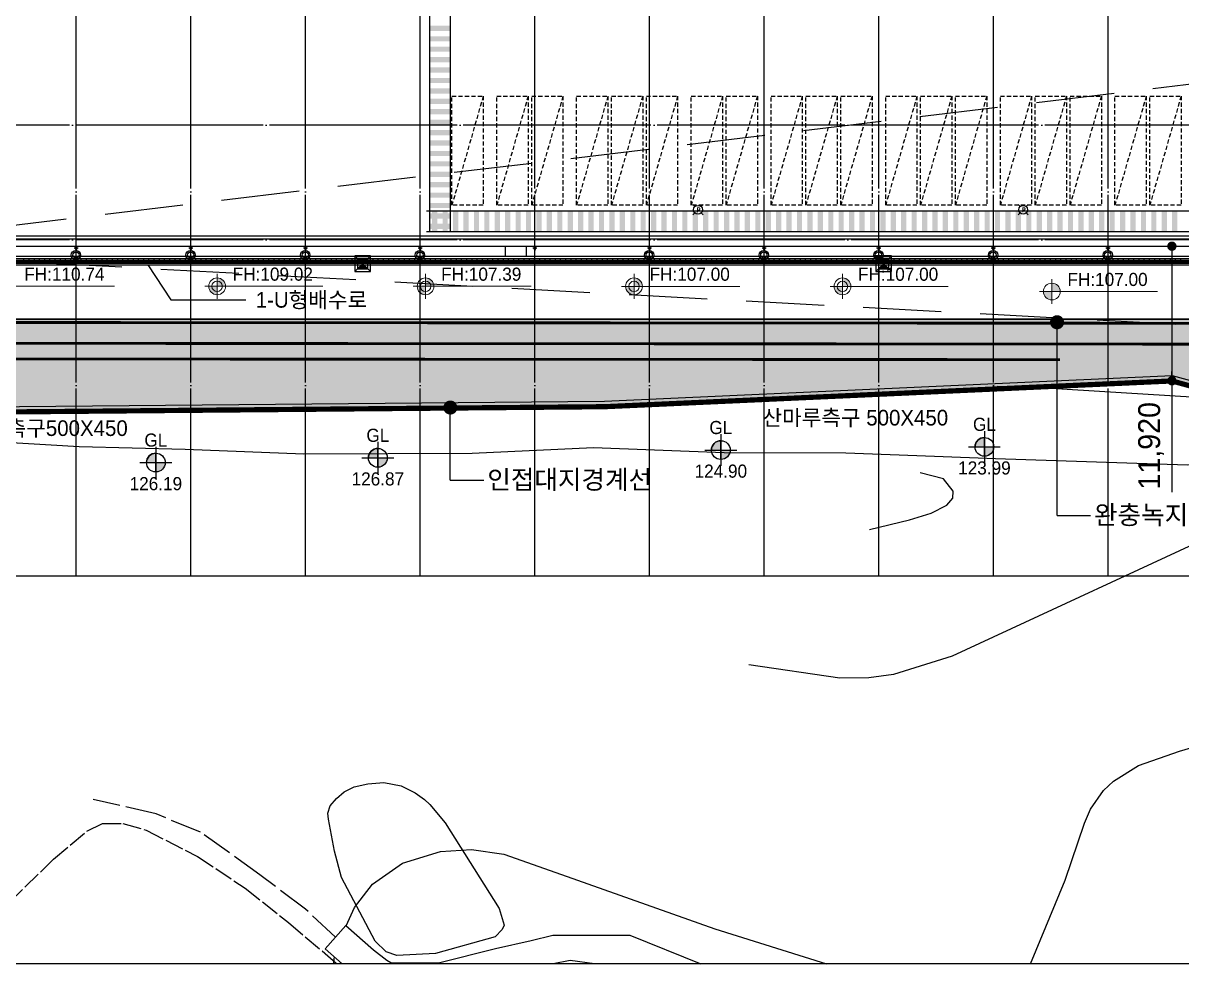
# Model space of a CAD drawing. Header units: millimetres. Extents: x 44352463 to 44913170, y -12080373 to -11704434.
# Drawn here: x 44461849 to 44573022, y -12080074 to -11989817 of the extents above; entities that cross this region are included whole.
import ezdxf
from ezdxf.enums import TextEntityAlignment as Align

# ---------------------------------------------------------------- set-up
doc = ezdxf.new("R2010")
doc.units = ezdxf.units.MM
doc.header["$LTSCALE"] = 600
doc.header["$MEASUREMENT"] = 0
for name, pattern in [('03 단지-0902$0$HIDDEN', [0.375, 0.25, -0.125]), ('3119', [6, 5, -1]), ('5112', [3.5, 3, -0.5]), ('CEN', [6.2, 6, -0.1, 0, -0.1]), ('HID', [0.345, 0.225, -0.12]), ('HIDDEN', [2, 1, -1]), ('PHANTOM', [2.5, 1.25, -0.25, 0.25, -0.25, 0.25, -0.25])]:
    doc.linetypes.add(name, pattern=pattern)
doc.layers.get('0').update_dxf_attribs({"linetype": 'CONTINUOUS'})
doc.layers.get('DEFPOINTS').update_dxf_attribs({"color": 117, "linetype": 'CONTINUOUS'})
for name, color, linetype in [('# 토목공사', 8, 'CONTINUOUS'), ('&.js패널', 5, 'CONTINUOUS'), ('+공사계획', 4, 'CONTINUOUS'), ('+우수계획', 6, 'CONTINUOUS'), ('7 우수관', 7, 'CONTINUOUS'), ('A-LEAD', 7, 'CONTINUOUS'), ('A-TEX-SYM', 3, 'CONTINUOUS'), ('A-중심선', 10, 'CEN'), ('A0023119', 252, '3119'), ('D0015112', 252, '5112'), ('dim', 7, 'CONTINUOUS'), ('ELE-4', 8, 'CONTINUOUS'), ('F0047224', 252, 'CONTINUOUS'), ('FIN-1', 9, 'CONTINUOUS'), ('SYM(일반)', 3, 'CONTINUOUS'), ('TXT1', 3, 'CONTINUOUS'), ('t기존건물', 8, 'CONTINUOUS'), ('WALb', 3, 'CONTINUOUS'), ('대지경계선', 2, 'CONTINUOUS'), ('소방도로', 6, 'CONTINUOUS'), ('조경면적', 3, 'CONTINUOUS'), ('주차_확장', 252, 'CONTINUOUS'), ('충돌방지대(고무범퍼)', 252, 'CONTINUOUS')]:
    doc.layers.add(name, color=color, linetype=linetype)
doc.layers.add('박스', color=6, linetype='CONTINUOUS', lineweight=15)
doc.styles.add('AUDIT_D_190715091641-0', font='')
doc.styles.get("Standard").update_dxf_attribs({"font": ''})
doc.styles.add('돋움', font='')
doc.styles.add('맑은고딕', font='malgunbd.ttf')
doc.styles.get('AUDIT_D_190715091641-0').set_extended_font_data('Dotum')
doc.styles.get('Standard').set_extended_font_data('Dotum')
doc.styles.get('돋움').set_extended_font_data('Dotum')
doc.linetypes.add('H-DICHB00', pattern='A,1e-05,[43,kosdic.shx,S=0.1,R=0,X=0,Y=0],-0.633333,["B",Standard,S=0.2,R=0,X=0,Y=-0.1],-0.216667', length=0.85001)
doc.linetypes.add('KU105', pattern='A,0.9,[122,KACELINE.shx,S=0.006,R=0,X=0,Y=0],-0.2,["U",Standard,S=0.2,R=0,X=0.15,Y=-0.1],-0.25,-0.2', length=1.55)
doc.dimstyles.new('scale600', dxfattribs={"dimscale": 600, "dimtxt": 2, "dimasz": 1, "dimexe": 1, "dimexo": 2.5, "dimgap": 0.8, "dimtad": 1, "dimdec": 0, "dimzin": 0, "dimdsep": 46, "dimlunit": 6, "dimtxsty": 'AUDIT_D_190715091641-0', "dimblk": 'DOT', "dimcen": 0, "dimdle": 1, "dimclrd": 256, "dimclre": 256, "dimclrt": 3, "dimadec": 0, "dimazin": 0, "dimtfac": 1, "dimtdec": 0, "dimtix": 1, "dimtmove": 2, "dimatfit": 3, "dimldrblk": 'DOT', "dimfxl": 0, "dimtolj": 1, "dimtzin": 0, "dimarcsym": 0})

# ---------------------------------------------------------------- blocks, each defined once
blk = doc.blocks.new('RRRRR')
at = {"layer": 't기존건물', "linetype": '03 단지-0902$0$HIDDEN', "ltscale": 50}
blk.add_line((12041436, -9365479, 99746), (11759295, -9393898, 116942), dxfattribs=at)
at = {"layer": 't기존건물', "linetype": '03 단지-0902$0$HIDDEN', "ltscale": 50, "extrusion": (0.073213, 0.997316, 0), "elevation": -8507752}
blk.add_lwpolyline([(-12415494, 116942), (-12694689, 107737)], dxfattribs=at)
blk = doc.blocks.new('b')
at = {"layer": '7 우수관', "color": 8}
for p, q in [((11554393, -9603687), (11553993, -9603687)), ((11554193, -9603887), (11554193, -9603487))]:
    blk.add_line(p, q, dxfattribs=at)
at = {"layer": '7 우수관', "ltscale": 0.1}
blk.add_circle((11554193, -9603687), 100, dxfattribs=at)
blk = doc.blocks.new('5522233')
at = {"layer": '주차_확장', "linetype": 'HID', "ltscale": 3}
blk.add_line((7405990, 1029824), (7395523, 1032824), dxfattribs=at)
blk.add_lwpolyline([(7405990, 1029824), (7395523, 1029824), (7395523, 1032824), (7405990, 1032824)], close=True, dxfattribs=at)
blk = doc.blocks.new('xvxvxvvxvx')
at = {"layer": 'SYM(일반)'}
for p, q in [((10040290, 2608140), (10040092, 2608338)), ((10040881, 2608140), (10041079, 2608338)), ((10071490, 2608140), (10071292, 2608338)), ((10072081, 2608140), (10072279, 2608338)), ((10040290, 2607549), (10040092, 2607350)), ((10040881, 2607549), (10041079, 2607350)), ((10071490, 2607549), (10071292, 2607350)), ((10072081, 2607549), (10072279, 2607350))]:
    blk.add_line(p, q, dxfattribs=at)
for centre in [(10040586, 2607844), (10071786, 2607844)]:
    blk.add_circle(centre, 418, dxfattribs=at)
at = {"layer": 'SYM(일반)', "style": '맑은고딕', "width": 0.8}
for p in [(10040440, 2607829), (10071640, 2607829)]:
    blk.add_text('P', height=500, dxfattribs=at).set_placement(p, align=Align.MIDDLE_LEFT)
blk = doc.blocks.new('s654h')
at = {"layer": '# 토목공사', "linetype": 'HIDDEN', "ltscale": 0.3, "const_width": 250, "flags": 128}
for points in [[(-1142101, 155198), (-1141239, 150781), (-1141758, 146311), (-1143110, 142019), (-1145616, 138282), (-1148902, 135207), (-1152800, 132959), (-1157103, 131642), (-1176596, 132179), (-1208916, 139013), (-1214820, 139865), (-1219319, 139980), (-1430819, 140124), (-1435301, 140519), (-1442167, 146338), (-1442568, 152207)], [(-1269745, 138014), (-1430908, 138124), (-1436110, 138583), (-1444105, 145359)], [(-1326147, 136557), (-1431101, 136624), (-1436716, 137130), (-1442738, 142256)]]:
    blk.add_lwpolyline(points, dxfattribs=at)
blk = doc.blocks.new('A$C1C3B03E3')
at = {"layer": '+공사계획', "ltscale": 5}
h = blk.add_hatch(color=1, dxfattribs=at)
h.dxf.hatch_style = 1
edge = h.paths.add_edge_path()
edge.add_line((2.03, 2.03), (3.23, 2.03))
edge.add_arc((2.03, 2.03), 1.2, -90, 0, ccw=False)
edge.add_line((2.03, 0.83), (2.03, 2.03))
edge = h.paths.add_edge_path()
edge.add_line((2.03, 2.03), (2.03, 3.23))
edge.add_arc((2.03, 2.03), 1.2, 90, 180)
edge.add_line((0.83, 2.03), (2.03, 2.03))
at = {"layer": '+공사계획', "color": 1, "ltscale": 5}
for points in [[(2.03, 2.03), (2.03, 3.23, 0.414214), (0.83, 2.03), (2.03, 2.03)], [(2.03, 2.03), (3.23, 2.03, -0.414214), (2.03, 0.83), (2.03, 2.03)]]:
    blk.add_lwpolyline(points, format="xyb", dxfattribs=at)
for points in [[(2.03, 4.06), (2.03, 0)], [(0, 2.03), (4.06, 2.03)]]:
    blk.add_lwpolyline(points, dxfattribs=at)
blk.add_circle((2.03, 2.03), 1.2, dxfattribs=at)
blk = doc.blocks.new('ZZZZ')
at = {"layer": 'A-TEX-SYM', "xscale": 750.0000000000001, "yscale": 750.0000000000001, "zscale": 750.0000000000001, "rotation": 359.9931955615171}
for p in [(11530557, 4054866, 124901), (11555847, 4055173), (11476347, 4053663), (11497647, 4054120)]:
    blk.add_blockref('A$C1C3B03E3', p, dxfattribs=at)
at = {"layer": 'A-TEX-SYM', "style": '돋움'}
for s, p in [('GL', (11532080, 4058552, 124901)), ('GL', (11557371, 4058859)), ('GL', (11477870, 4057348)), ('GL', (11499171, 4057806)), ('124.90', (11532080, 4054368, 124901)), ('123.99', (11557371, 4054675)), ('126.19', (11477870, 4053164)), ('126.87', (11499171, 4053622))]:
    blk.add_text(s, height=1260, dxfattribs=at).set_placement(p, align=Align.MIDDLE_CENTER)
blk = doc.blocks.new('_Dot')
at = {"color": 0, "linetype": 'ByBlock', "lineweight": -2}
blk.add_line((-0.5, 0), (-1, 0), dxfattribs=at)
at = {"color": 0, "linetype": 'ByBlock', "const_width": 0.5}
blk.add_lwpolyline([(-0.25, 0, 1), (0.25, 0, 1)], format="xyb", close=True, dxfattribs=at)
blk = doc.blocks.new('*D93')
at = {"layer": 'DEFPOINTS', "color": 0, "transparency": 16777216}
for p in [(44571087, -12011217), (44571087, -12024132), (44572070, -12024132)]:
    blk.add_point(p, dxfattribs=at)
at = {"layer": 'dim', "lineweight": -2, "transparency": 16777216}
for p, q in [((44572070, -12012117), (44572070, -12023232)), ((44572587, -12011217), (44572670, -12011217)), ((44572587, -12024132), (44572670, -12024132))]:
    blk.add_line(p, q, dxfattribs=at)
at = {"layer": 'dim', "lineweight": -2, "transparency": 16777216, "xscale": 900, "yscale": 900, "zscale": 900}
for p, rotation in [((44572070, -12011217), 90), ((44572070, -12024132), 270)]:
    blk.add_blockref('_Dot', p, dxfattribs=dict(at, rotation=rotation))
at = {"layer": 'dim', "color": 3, "transparency": 16777216, "insert": (44570081, -12030370), "char_height": 2100, "attachment_point": 5, "rotation": 90, "style": 'AUDIT_D_190715091641-0'}
blk.add_mtext('\\A1;11,920', dxfattribs=at)
blk = doc.blocks.new('A$C0B2276BF')
at = {"layer": '# 토목공사', "linetype": 'ByBlock', "ltscale": 0.01}
for radius in [300, 200]:
    blk.add_circle((300, 300), radius, dxfattribs=at)
blk = doc.blocks.new('ee')
at = {"layer": '# 토목공사'}
blk.add_lwpolyline([(225, -14), (-225, 14)], dxfattribs=at)
blk = doc.blocks.new('A$C301E4230')
at = {"layer": '+우수계획', "rotation": 273.5937388995782}
for p in [(11049, 8695), (11549, 8695), (12049, 8695), (12549, 8695), (13049, 8695), (13549, 8695), (14049, 8695), (14549, 8695), (15049, 8695), (15549, 8695), (16049, 8695), (16549, 8695), (17049, 8695), (17549, 8695), (18049, 8695), (18549, 8695), (19049, 8695), (19549, 8695), (20049, 8695), (20549, 8695), (21049, 8695), (21549, 8695), (22049, 8695), (22549, 8695), (23049, 8695), (23549, 8695), (24049, 8695), (24549, 8695), (25049, 8695), (25549, 8695), (26049, 8695), (26549, 8695), (27049, 8695), (27549, 8695), (28049, 8695), (28549, 8695), (29049, 8695), (29549, 8695), (30049, 8695), (30549, 8695), (31049, 8695), (31549, 8695), (32049, 8695), (32549, 8695), (33049, 8695), (33549, 8695), (34049, 8695), (34549, 8695), (35049, 8695), (35549, 8695), (36049, 8695), (36549, 8696), (37049, 8696), (37549, 8696), (38049, 8696), (38549, 8696), (39049, 8696), (39549, 8696), (40049, 8696), (40549, 8696), (41049, 8696), (41549, 8696), (42049, 8696), (42549, 8696), (43049, 8696), (43549, 8696), (44049, 8696), (44549, 8696), (45049, 8696), (45549, 8696), (46049, 8696), (46549, 8696), (47049, 8696), (47549, 8696), (48049, 8696), (48549, 8696), (49049, 8696), (49549, 8696), (50049, 8696), (50549, 8696), (51049, 8696), (51549, 8696), (52049, 8696), (52549, 8696), (53049, 8696), (53549, 8696), (54049, 8696), (54549, 8696), (55049, 8696), (55549, 8696), (56049, 8696), (56549, 8696), (57049, 8696), (57549, 8696), (58049, 8696), (58549, 8696), (59049, 8696), (59549, 8696), (60049, 8696), (60549, 8696), (61049, 8696), (61549, 8696), (62049, 8696), (62549, 8696), (63049, 8696), (63549, 8696), (64049, 8696), (64549, 8696), (65049, 8696), (65549, 8696), (66049, 8696), (66549, 8696), (67049, 8696), (67549, 8696), (68049, 8696), (68549, 8696), (69049, 8696), (69549, 8696), (70049, 8696), (70549, 8696), (71049, 8696), (71549, 8696), (72049, 8696), (72549, 8696), (73049, 8696), (73549, 8696), (74049, 8696), (74549, 8696), (75049, 8696), (75549, 8696), (76049, 8696), (76549, 8696), (77049, 8696), (77549, 8696), (78049, 8696), (78549, 8696), (79049, 8696), (79549, 8696), (80049, 8696), (80549, 8696), (81049, 8696), (81549, 8696), (82049, 8696), (82549, 8696), (83049, 8696), (83549, 8696), (84049, 8696), (84549, 8696), (85049, 8696), (85549, 8696), (86049, 8696), (86549, 8696), (87049, 8696), (87549, 8696), (88049, 8696), (88549, 8696), (89049, 8696), (89549, 8696), (90049, 8696), (90549, 8696), (91049, 8696), (91549, 8696), (92049, 8696), (92549, 8696), (93049, 8696), (93549, 8696), (94049, 8696), (94549, 8696), (95049, 8696), (95549, 8696), (96049, 8696), (96549, 8696), (97049, 8696), (97549, 8696), (98049, 8696), (98549, 8696), (99049, 8696), (99549, 8696), (100049, 8696), (100549, 8696), (101049, 8696), (101549, 8696), (102049, 8696), (102549, 8696), (103049, 8696), (103549, 8696), (104049, 8696), (104549, 8696), (105049, 8696), (105549, 8696), (106049, 8696), (106549, 8696), (107049, 8696), (107549, 8696), (108049, 8696), (108549, 8696), (109049, 8696), (109549, 8696), (110049, 8696), (110549, 8696), (111049, 8696), (111549, 8696), (112049, 8696), (112549, 8696), (113049, 8696), (113549, 8696), (114049, 8696), (114549, 8696), (115049, 8696), (115549, 8696), (116049, 8696), (116549, 8696), (117049, 8696), (117549, 8696), (118049, 8696), (118549, 8696), (119049, 8696), (119549, 8696), (120049, 8696), (120549, 8696), (121049, 8696), (121549, 8696), (122049, 8696)]:
    blk.add_blockref('ee', p, dxfattribs=at)
blk = doc.blocks.new('A$C037F09EC')
at = {"layer": '# 토목공사'}
h = blk.add_hatch(color=256, dxfattribs=at)
h.dxf.hatch_style = 1
h.paths.add_polyline_path([(750, 750), (250, 250), (1250, 250), (250, 1250), (1250, 1250)])
blk.add_lwpolyline([(0, 0), (1500, 0), (1500, 1500), (0, 1500)], close=True, dxfattribs=at)
for points in [[(1500, 1500), (0, 0)], [(1500, 0), (0, 1500)], [(250, 250), (1250, 250), (1250, 1250), (250, 1250), (250, 250)], [(750, 750), (250, 250), (1250, 250), (250, 1250), (1250, 1250), (750, 750)]]:
    blk.add_lwpolyline(points, dxfattribs=at)
blk = doc.blocks.new('A$C159fdbf0')
at = {"layer": '# 토목공사'}
for points in [[(-166354, -211932), (-166554, -215118, 0.4327062), (-160765, -221281), (51236, -221280, -0.0541464), (62442, -222497), (89173, -228373, 0.0482507), (98311, -229474), (109962, -229748, 0.6614018), (119688, -208292), (110575, -198374, 0.0000454), (103486, -191636, 0.0519566), (95636, -185592), (75472, -173167)], [(-166204, -211941), (-166404, -215127, 0.4327062), (-160765, -221131), (51236, -221130, -0.0541464), (62475, -222351), (89205, -228226, 0.0482507), (98315, -229324), (109965, -229598, 0.6614018), (119578, -208393), (110468, -198479, 0.0000454), (103383, -191745, 0.0519566), (95558, -185720), (75394, -173294)], [(-165905, -211960), (-166105, -215146, 0.4327062), (-160765, -220831), (51236, -220830, -0.0541464), (62539, -222058), (89270, -227933, 0.0482507), (98322, -229024), (109972, -229298, 0.6614018), (119357, -208596), (110254, -198690, 0.0000453), (103176, -191962, 0.0519566), (95400, -185975), (75236, -173550)], [(-165755, -211970), (-165955, -215155, 0.4327062), (-160765, -220681), (51236, -220680, -0.0541464), (62571, -221911), (89302, -227787, 0.0482507), (98325, -228874), (109976, -229148, 0.6614018), (119247, -208698), (110147, -198795, 0.0000453), (103073, -192071, 0.0519566), (95321, -186103), (75158, -173677)]]:
    blk.add_lwpolyline(points, format="xyb", dxfattribs=at)
at = {"layer": '# 토목공사', "linetype": 'KU105', "ltscale": 4, "const_width": 200, "flags": 128}
blk.add_lwpolyline([(-166054, -211951), (-166254, -215137, 0.4327062), (-160765, -220981), (51236, -220980, -0.0541464), (62507, -222204), (89238, -228080, 0.0482507), (98318, -229174), (109969, -229448, 0.6614018), (119468, -208495), (110361, -198584, 0.0000454), (103280, -191854, 0.0519566), (95479, -185847), (75315, -173422)], format="xyb", dxfattribs=at)
at = {"layer": '# 토목공사', "linetype": 'H-DICHB00', "ltscale": 5, "flags": 128}
blk.add_lwpolyline([(-179894, -198783), (-173458, -235031), (-99748, -234382), (-45263, -231909), (-35557, -234563), (47916, -232188), (92102, -241905), (111657, -242368), (119150, -237587), (128873, -227227), (129527, -219480), (130671, -216858), (130866, -215415), (130960, -214785), (131402, -206381)], dxfattribs=at)
at = {"layer": '# 토목공사'}
for points in [[(-150449, -220355), (-150449, -220981)], [(-139449, -220355), (-139449, -220981)], [(-128449, -220355), (-128449, -220981)], [(-117449, -220355), (-117449, -220981)], [(-106449, -220355), (-106449, -220981)], [(-95449, -220355), (-95449, -220981)], [(-84449, -220355), (-84449, -220981)], [(-73449, -220355), (-73449, -220981)], [(-62449, -220355), (-62449, -220981)], [(-51449, -220355), (-51449, -220981)], [(-143543, -221281), (-141353, -224646), (-134153, -224646)]]:
    blk.add_lwpolyline(points, dxfattribs=at)
for name, p in [('A$C301E4230', (-166490, -229677)), ('s654h', (1270095, -366953))]:
    blk.add_blockref(name, p, dxfattribs=at)
at = {"layer": '# 토목공사', "xscale": 1.5, "yscale": 1.5, "zscale": 1.5}
for p in [(-150899, -220805), (-139899, -220805), (-128899, -220805), (-117899, -220805), (-95899, -220805), (-84899, -220805), (-73899, -220805), (-62899, -220805), (-51899, -220805)]:
    blk.add_blockref('A$C0B2276BF', p, dxfattribs=at)
at = {"layer": '# 토목공사', "rotation": 0.0003545539821437747}
for p in [(-123691, -221931), (-73691, -221931)]:
    blk.add_blockref('A$C037F09EC', p, dxfattribs=at)
at = {"layer": '# 토목공사', "style": '돋움'}
for s, p in [('1-U형배수로', (-127852, -225400, 124901)), ('산마루측구 500X450', (-75669, -236707)), ('산마루측구500X450', (-154114, -237712))]:
    blk.add_text(s, height=1500, rotation=360, dxfattribs=at).set_placement(p, align=Align.CENTER)

msp = doc.modelspace()

# ---------------------------------------------------------------- hatches: boundary and pattern name
at = {"layer": 'A-LEAD'}
h = msp.add_hatch(dxfattribs=at)
h.set_pattern_fill('GRASS', color=256, scale=80)
h.set_pattern_definition([(90, (36483224, -15971604.1), (-1436.84, 1436.84), [381, -2492.68]), (45, (36483224, -15971604), (-1436.841, 1436.841), [381, -1651]), (135, (36483224, -15971604), (-1436.841, -1436.841), [381, -1651])])
h.paths.add_polyline_path([(44673729.093, -12018213.511), (44441849.229, -12018214.941), (44443343.52, -12027268.815), (44517654.644, -12026607.712), (44572069.678, -12024131.904), (44581771.574, -12026784.148), (44646695.472, -12024919.303), (44665256.835, -12024400.848), (44709431.209, -12034110.626), (44761049.527, -12035324.483), (44761049.553, -12035323.561), (44761265.708, -12027480.762), (44710452.663, -12026285.681)])
at = {"layer": '박스', "ltscale": 0.1}
h = msp.add_hatch(dxfattribs=at)
h.set_pattern_fill('ANSI31', color=256, scale=1.006801, angle=720)
h.set_pattern_definition([(45, (44318655.29996, -12075444.19692), (-0.08898951466, 0.08898951466), [])])
h.paths.add_polyline_path([(44480459.691, -12014259.613), (44480459.691, -12015065.054), (44481265.132, -12015065.054, 0.4142135624)])
h.paths.add_polyline_path([(44480459.691, -12015065.054), (44479654.25, -12015065.054, 0.4142135624), (44480459.691, -12015870.495)])
h = msp.add_hatch(dxfattribs=at)
h.set_pattern_fill('ANSI31', color=256, scale=1.006801)
h.set_pattern_definition([(45, (44338655.29985, -12075446.31572), (-0.08898951466, 0.08898951466), [])])
h.paths.add_polyline_path([(44500459.691, -12014261.731), (44500459.691, -12015067.173), (44501265.132, -12015067.173, 0.4142135624)])
h.paths.add_polyline_path([(44500459.691, -12015067.173), (44499654.25, -12015067.173, 0.4142135624), (44500459.691, -12015872.614)])
h = msp.add_hatch(dxfattribs=at)
h.set_pattern_fill('ANSI31', color=256, scale=1.006801, angle=720)
h.set_pattern_definition([(45, (44358655.29973, -12075448.43448), (-0.08898951466, 0.08898951466), [])])
h.paths.add_polyline_path([(44520459.691, -12014263.85), (44520459.691, -12015069.291), (44521265.132, -12015069.291, 0.4142135624)])
h.paths.add_polyline_path([(44520459.691, -12015069.291), (44519654.25, -12015069.291, 0.4142135624), (44520459.691, -12015874.733)])
h = msp.add_hatch(dxfattribs=at)
h.set_pattern_fill('ANSI31', color=256, scale=1.006801)
h.set_pattern_definition([(45, (44378655.29962, -12075450.55325), (-0.08898951466, 0.08898951466), [])])
h.paths.add_polyline_path([(44540459.691, -12014265.969), (44540459.691, -12015071.41), (44541265.132, -12015071.41, 0.4142135624)])
h.paths.add_polyline_path([(44540459.691, -12015071.41), (44539654.25, -12015071.41, 0.4142135624), (44540459.691, -12015876.851)])
h = msp.add_hatch(dxfattribs=at)
h.set_pattern_fill('ANSI31', color=256, scale=1.006801, angle=720)
h.set_pattern_definition([(45, (44398747.91539, -12075950.55325), (-0.08898951466, 0.08898951466), [])])
h.paths.add_polyline_path([(44560552.307, -12014765.969), (44560552.307, -12015571.41), (44561357.748, -12015571.41, 0.4142135624)])
h.paths.add_polyline_path([(44560552.307, -12015571.41), (44559746.865, -12015571.41, 0.4142135624), (44560552.307, -12016376.851)])

# ---------------------------------------------------------------- linework, layer by layer
at = {"layer": 'A-LEAD', "color": 95}
msp.add_lwpolyline([(44673729.093, -12018213.511), (44441849.229, -12018214.941), (44443343.52, -12027268.815), (44517654.644, -12026607.712), (44572069.678, -12024131.904), (44581771.574, -12026784.148), (44646695.472, -12024919.303), (44665256.835, -12024400.848), (44709431.209, -12034110.626), (44761049.527, -12035324.483), (44761049.553, -12035323.561), (44761265.708, -12027480.762), (44710452.663, -12026285.681)], close=True, dxfattribs=at)
at = {"layer": 'A-중심선', "ltscale": 5}
for p, q in [((44466940.232, -12042884.796), (44466940.232, -11824697.371)), ((44477940.232, -12042884.796), (44477940.232, -11824697.371)), ((44488940.232, -12042884.796), (44488940.232, -11824697.371)), ((44499940.232, -12042884.796), (44499940.232, -11824697.371)), ((44510940.232, -12042884.796), (44510940.232, -11824697.371)), ((44521940.232, -12042884.796), (44521940.232, -11824697.371)), ((44532940.232, -12042884.796), (44532940.232, -11824697.371)), ((44543940.232, -12042884.796), (44543940.232, -11824697.371)), ((44554940.232, -12042884.796), (44554940.232, -11824697.371)), ((44565940.232, -12042884.796), (44565940.232, -11824697.371)), ((44745280.078, -11999616.81), (44413938.371, -11999616.81)), ((44745280.078, -12010616.81), (44413938.371, -12010616.81))]:
    msp.add_line(p, q, dxfattribs=at)
at = {"layer": 'A0023119'}
msp.add_lwpolyline([(44491806.388, -12077512.622), (44488945.712, -12074828.376), (44484570.726, -12071529.013), (44478866.158, -12067451.179), (44474617.635, -12065697.288), (44468562.862, -12064295.269)], dxfattribs=at)
at = {"layer": 'D0015112'}
msp.add_lwpolyline([(44454490.71, -12080073.689), (44464751.94, -12070039.637), (44467962.342, -12067355.262), (44469465.08, -12066603.683), (44471399.802, -12066594.858), (44473653.387, -12067251.172), (44478576.354, -12069766.95), (44483157.709, -12072829.6), (44487318.404, -12076120.389), (44491984.381, -12080073.689)], dxfattribs=at)
at = {"layer": 'DEFPOINTS', "linetype": 'ByBlock'}
msp.add_lwpolyline([(44352466.172, -11752471.735), (44788814.838, -11752471.735), (44788814.838, -12080071.736), (44352466.172, -12080071.736)], close=True, dxfattribs=at)
at = {"layer": 'DEFPOINTS', "ltscale": 3}
msp.add_lwpolyline([(44413940.608, -11824699.043), (44709331.348, -11824699.043), (44709331.348, -12042886.468), (44413940.608, -12042886.468)], close=True, dxfattribs=at)
at = {"layer": 'dim'}
msp.add_line((44572069.679, -12019410), (44572069.679, -12034830), dxfattribs=at)
at = {"layer": 'F0047224'}
for points, elevation in [([(44555304.844, -12024659.676), (44559953.758, -12024814.94), (44583813.317, -12026272.714), (44588940.866, -12027384.954), (44591129.277, -12028539.639), (44591970.533, -12029754.436), (44591810.7, -12030540.301), (44590903.257, -12031368.96), (44584482.606, -12034340.141), (44578452.567, -12037819.04), (44550997.991, -12050560.112), (44545365.234, -12052327.255), (44542983.608, -12052630.74), (44540192.089, -12052652.688), (44531461.886, -12051393.268)], 120000), ([(44558498.658, -12080073.689), (44561833.561, -12072039.404), (44563689.806, -12066584.601), (44564255.919, -12065242.804), (44565509.264, -12063449.987), (44566470.309, -12062536.376), (44568880.258, -12061032.623), (44572797.887, -12059667.09), (44583611.949, -12056516.212), (44591457.485, -12053036.872), (44595357.169, -12050736.198), (44609003.924, -12039905.441), (44612857.152, -12034656.633), (44613633.212, -12032391.096), (44614150.187, -12028737.87), (44614039.875, -12028201.272), (44613450.73, -12027688.399), (44610047.606, -12026715.743), (44606155.422, -12026083.464)], 115000), ([(44543048.65, -12038401.274), (44546904.53, -12037477.992), (44548973.719, -12036834.039), (44550463.598, -12036080.303), (44551047.022, -12035391.863), (44551097.203, -12034729.297), (44550146.233, -12033542.211), (44547910.924, -12032950.788)], 125000), ([(44492832.531, -12076418.736), (44493641.789, -12074681.645), (44495363.912, -12072430.87), (44498252.531, -12070428.278), (44501875.714, -12069280.715), (44504865.115, -12069116.674), (44507962.663, -12069555.904), (44513512.892, -12071516.892)], 115000), ([(44513512.892, -12071516.892), (44528201.219, -12076707.005), (44538925.344, -12080073.689)], 115000), ([(44491653.195, -12080073.689), (44491673.673, -12079583.646), (44491717.014, -12079432.782)], 115000)]:
    msp.add_lwpolyline(points, dxfattribs=dict(at, elevation=elevation))
for points in [[(44549300.486, -12031392.275), (44540785.496, -12031076.048), (44529104.188, -12031033.699), (44516586.281, -12030566.527), (44504942.288, -12031100.013), (44488770.874, -12031175.878), (44477407.896, -12030723.122), (44467236.69, -12030474.03), (44464528.369, -12030313.881), (44455266.62, -12029773.457), (44445068.218, -12028871.526), (44442623.631, -12028016.357), (44441466.641, -12027247.942)], [(44729030.759, -12034569.764), (44728751.352, -12034665.992), (44718861.91, -12035751), (44706010.589, -12035649.709), (44688926.912, -12034682.321), (44673931.834, -12033588.984), (44662646.234, -12032533.128), (44646034.794, -12031389.416), (44637582.017, -12031084.792), (44624769.239, -12030072.302), (44609457.697, -12030503.793), (44596103.439, -12031787.717), (44584510.541, -12032080.604), (44573581.125, -12032225.363), (44555146.467, -12031609.308), (44549300.486, -12031392.275)], [(44492444.785, -12080073.689), (44490815.436, -12078638.811), (44491806.388, -12077512.622), (44492796.672, -12076387.176), (44495469.262, -12078739.295), (44496756.524, -12079723.206), (44497119.745, -12079938.51), (44501692.93, -12079986.581), (44507178.836, -12078618.717), (44507178.836, -12078618.717)], [(44507178.836, -12078618.717), (44507178.836, -12078618.717), (44510593.778, -12077820.551), (44512654.251, -12077334.25), (44520052.928, -12077319.645), (44526876.661, -12080073.689)], [(44516681.703, -12080073.689), (44514347.989, -12079748.385), (44512689.581, -12080073.689)]]:
    msp.add_lwpolyline(points, dxfattribs=at)
msp.add_lwpolyline([(44507994.737, -12076356.753), (44507814.437, -12076766.285), (44507140.105, -12077476.492), (44501410.593, -12079073.111), (44497695.805, -12079285.153), (44496666.166, -12078919.322), (44495623.082, -12077892.851), (44492405.16, -12071803.083), (44491713.846, -12069249.93), (44491148.658, -12066186), (44491081.089, -12065627.332), (44491316.949, -12064927.401), (44491899.188, -12064202.911), (44492649.176, -12063585.031), (44493609.277, -12063084.989), (44494913.647, -12062789.916), (44496469.004, -12062676.388), (44498125.022, -12063010.038), (44499466.066, -12063656.203), (44500369.533, -12064302.685), (44500877.441, -12064778.755), (44502348.049, -12066543.966), (44507509.642, -12074750.805), (44507994.737, -12076356.753)], close=True, dxfattribs=at)
at = {"layer": 'FIN-1'}
for p, q in [((44502840.209, -12009816.879), (44502840.209, -11898716.879)), ((44500840.209, -11967216.879), (44500840.209, -12009816.879)), ((44500540.209, -12007816.879), (44663670.209, -12007816.879)), ((44502540.209, -12007816.879), (44657890.21, -12007816.879)), ((44500540.209, -12009816.879), (44663670.209, -12009816.879))]:
    msp.add_line(p, q, dxfattribs=at)
at = {"layer": 'FIN-1', "ltscale": 0.1}
for p, q in [((44664570.232, -12010246.81), (44456310.232, -12010246.81)), ((44658190.234, -12010246.81), (44462690.231, -12010246.81))]:
    msp.add_line(p, q, dxfattribs=at)
at = {"layer": 'FIN-1'}
for points in [[(44500840.209, -11990066.879), (44500840.209, -11990566.879), (44502840.209, -11990066.879), (44502840.209, -11990566.879)], [(44500840.209, -11991066.879), (44500840.209, -11991566.879), (44502840.209, -11991066.879), (44502840.209, -11991566.879)], [(44500840.209, -11992066.879), (44500840.209, -11992566.879), (44502840.209, -11992066.879), (44502840.209, -11992566.879)], [(44500840.209, -11993066.879), (44500840.209, -11993566.879), (44502840.209, -11993066.879), (44502840.209, -11993566.879)], [(44500840.209, -11994066.879), (44500840.209, -11994566.879), (44502840.209, -11994066.879), (44502840.209, -11994566.879)], [(44500840.209, -11995066.879), (44500840.209, -11995566.879), (44502840.209, -11995066.879), (44502840.209, -11995566.879)], [(44500840.209, -11996066.879), (44500840.209, -11996566.879), (44502840.209, -11996066.879), (44502840.209, -11996566.879)], [(44500840.209, -11997066.879), (44500840.209, -11997566.879), (44502840.209, -11997066.879), (44502840.209, -11997566.879)], [(44500840.209, -11998066.879), (44500840.209, -11998566.879), (44502840.209, -11998066.879), (44502840.209, -11998566.879)], [(44500840.209, -11999066.879), (44500840.209, -11999566.879), (44502840.209, -11999066.879), (44502840.209, -11999566.879)], [(44500840.209, -12000066.879), (44500840.209, -12000566.879), (44502840.209, -12000066.879), (44502840.209, -12000566.879)], [(44500840.209, -12001066.879), (44500840.209, -12001566.879), (44502840.209, -12001066.879), (44502840.209, -12001566.879)], [(44500840.209, -12002066.879), (44500840.209, -12002566.879), (44502840.209, -12002066.879), (44502840.209, -12002566.879)], [(44500840.209, -12003066.879), (44500840.209, -12003566.879), (44502840.209, -12003066.879), (44502840.209, -12003566.879)], [(44500840.209, -12004066.879), (44500840.209, -12004566.879), (44502840.209, -12004066.879), (44502840.209, -12004566.879)], [(44500840.209, -12005066.879), (44500840.209, -12005566.879), (44502840.209, -12005066.879), (44502840.209, -12005566.879)], [(44500840.209, -12006066.879), (44500840.209, -12006566.879), (44502840.209, -12006066.879), (44502840.209, -12006566.879)], [(44500840.209, -12007066.879), (44500840.209, -12007566.879), (44502840.209, -12007066.879), (44502840.209, -12007566.879)], [(44500840.209, -12008066.879), (44500840.209, -12008566.879), (44502840.209, -12008066.879), (44502840.209, -12008566.879)], [(44501090.24, -12009816.879), (44501590.24, -12009816.879), (44501090.24, -12007816.879), (44501590.24, -12007816.879)], [(44502090.24, -12009816.879), (44502590.24, -12009816.879), (44502090.24, -12007816.879), (44502590.24, -12007816.879)], [(44503090.24, -12009816.879), (44503590.24, -12009816.879), (44503090.24, -12007816.879), (44503590.24, -12007816.879)], [(44504090.24, -12009816.879), (44504590.24, -12009816.879), (44504090.24, -12007816.879), (44504590.24, -12007816.879)], [(44505090.24, -12009816.879), (44505590.24, -12009816.879), (44505090.24, -12007816.879), (44505590.24, -12007816.879)], [(44506090.24, -12009816.879), (44506590.24, -12009816.879), (44506090.24, -12007816.879), (44506590.24, -12007816.879)], [(44507090.24, -12009816.879), (44507590.24, -12009816.879), (44507090.24, -12007816.879), (44507590.24, -12007816.879)], [(44508090.24, -12009816.879), (44508590.24, -12009816.879), (44508090.24, -12007816.879), (44508590.24, -12007816.879)], [(44509090.24, -12009816.879), (44509590.24, -12009816.879), (44509090.24, -12007816.879), (44509590.24, -12007816.879)], [(44510090.24, -12009816.879), (44510590.24, -12009816.879), (44510090.24, -12007816.879), (44510590.24, -12007816.879)], [(44511090.24, -12009816.879), (44511590.24, -12009816.879), (44511090.24, -12007816.879), (44511590.24, -12007816.879)], [(44512090.24, -12009816.879), (44512590.24, -12009816.879), (44512090.24, -12007816.879), (44512590.24, -12007816.879)], [(44513090.24, -12009816.879), (44513590.24, -12009816.879), (44513090.24, -12007816.879), (44513590.24, -12007816.879)], [(44514090.24, -12009816.879), (44514590.24, -12009816.879), (44514090.24, -12007816.879), (44514590.24, -12007816.879)], [(44515090.24, -12009816.879), (44515590.24, -12009816.879), (44515090.24, -12007816.879), (44515590.24, -12007816.879)], [(44516090.24, -12009816.879), (44516590.24, -12009816.879), (44516090.24, -12007816.879), (44516590.24, -12007816.879)], [(44517090.24, -12009816.879), (44517590.24, -12009816.879), (44517090.24, -12007816.879), (44517590.24, -12007816.879)], [(44518090.24, -12009816.879), (44518590.24, -12009816.879), (44518090.24, -12007816.879), (44518590.24, -12007816.879)], [(44519090.24, -12009816.879), (44519590.24, -12009816.879), (44519090.24, -12007816.879), (44519590.24, -12007816.879)], [(44520090.24, -12009816.879), (44520590.24, -12009816.879), (44520090.24, -12007816.879), (44520590.24, -12007816.879)], [(44521090.24, -12009816.879), (44521590.24, -12009816.879), (44521090.24, -12007816.879), (44521590.24, -12007816.879)], [(44522090.24, -12009816.879), (44522590.24, -12009816.879), (44522090.24, -12007816.879), (44522590.24, -12007816.879)], [(44523090.24, -12009816.879), (44523590.24, -12009816.879), (44523090.24, -12007816.879), (44523590.24, -12007816.879)], [(44524090.24, -12009816.879), (44524590.24, -12009816.879), (44524090.24, -12007816.879), (44524590.24, -12007816.879)], [(44525090.24, -12009816.879), (44525590.24, -12009816.879), (44525090.24, -12007816.879), (44525590.24, -12007816.879)], [(44526090.24, -12009816.879), (44526590.24, -12009816.879), (44526090.24, -12007816.879), (44526590.24, -12007816.879)], [(44527090.24, -12009816.879), (44527590.24, -12009816.879), (44527090.24, -12007816.879), (44527590.24, -12007816.879)], [(44528090.24, -12009816.879), (44528590.24, -12009816.879), (44528090.24, -12007816.879), (44528590.24, -12007816.879)], [(44529090.24, -12009816.879), (44529590.24, -12009816.879), (44529090.24, -12007816.879), (44529590.24, -12007816.879)], [(44530090.24, -12009816.879), (44530590.24, -12009816.879), (44530090.24, -12007816.879), (44530590.24, -12007816.879)], [(44531090.24, -12009816.879), (44531590.24, -12009816.879), (44531090.24, -12007816.879), (44531590.24, -12007816.879)], [(44532090.24, -12009816.879), (44532590.24, -12009816.879), (44532090.24, -12007816.879), (44532590.24, -12007816.879)], [(44533090.24, -12009816.879), (44533590.24, -12009816.879), (44533090.24, -12007816.879), (44533590.24, -12007816.879)], [(44534090.24, -12009816.879), (44534590.24, -12009816.879), (44534090.24, -12007816.879), (44534590.24, -12007816.879)], [(44535090.24, -12009816.879), (44535590.24, -12009816.879), (44535090.24, -12007816.879), (44535590.24, -12007816.879)], [(44536090.24, -12009816.879), (44536590.24, -12009816.879), (44536090.24, -12007816.879), (44536590.24, -12007816.879)], [(44537090.24, -12009816.879), (44537590.24, -12009816.879), (44537090.24, -12007816.879), (44537590.24, -12007816.879)], [(44538090.24, -12009816.879), (44538590.24, -12009816.879), (44538090.24, -12007816.879), (44538590.24, -12007816.879)], [(44539090.24, -12009816.879), (44539590.24, -12009816.879), (44539090.24, -12007816.879), (44539590.24, -12007816.879)], [(44540090.24, -12009816.879), (44540590.24, -12009816.879), (44540090.24, -12007816.879), (44540590.24, -12007816.879)], [(44541090.24, -12009816.879), (44541590.24, -12009816.879), (44541090.24, -12007816.879), (44541590.24, -12007816.879)], [(44542090.24, -12009816.879), (44542590.24, -12009816.879), (44542090.24, -12007816.879), (44542590.24, -12007816.879)], [(44543090.24, -12009816.879), (44543590.24, -12009816.879), (44543090.24, -12007816.879), (44543590.24, -12007816.879)], [(44544090.24, -12009816.879), (44544590.24, -12009816.879), (44544090.24, -12007816.879), (44544590.24, -12007816.879)], [(44545090.24, -12009816.879), (44545590.24, -12009816.879), (44545090.24, -12007816.879), (44545590.24, -12007816.879)], [(44546090.24, -12009816.879), (44546590.24, -12009816.879), (44546090.24, -12007816.879), (44546590.24, -12007816.879)], [(44547090.24, -12009816.879), (44547590.24, -12009816.879), (44547090.24, -12007816.879), (44547590.24, -12007816.879)], [(44548090.24, -12009816.879), (44548590.24, -12009816.879), (44548090.24, -12007816.879), (44548590.24, -12007816.879)], [(44549090.24, -12009816.879), (44549590.24, -12009816.879), (44549090.24, -12007816.879), (44549590.24, -12007816.879)], [(44550090.24, -12009816.879), (44550590.24, -12009816.879), (44550090.24, -12007816.879), (44550590.24, -12007816.879)], [(44551090.24, -12009816.879), (44551590.24, -12009816.879), (44551090.24, -12007816.879), (44551590.24, -12007816.879)], [(44552090.24, -12009816.879), (44552590.24, -12009816.879), (44552090.24, -12007816.879), (44552590.24, -12007816.879)], [(44553090.24, -12009816.879), (44553590.24, -12009816.879), (44553090.24, -12007816.879), (44553590.24, -12007816.879)], [(44554090.24, -12009816.879), (44554590.24, -12009816.879), (44554090.24, -12007816.879), (44554590.24, -12007816.879)], [(44555090.24, -12009816.879), (44555590.24, -12009816.879), (44555090.24, -12007816.879), (44555590.24, -12007816.879)], [(44556090.24, -12009816.879), (44556590.24, -12009816.879), (44556090.24, -12007816.879), (44556590.24, -12007816.879)], [(44557090.24, -12009816.879), (44557590.24, -12009816.879), (44557090.24, -12007816.879), (44557590.24, -12007816.879)], [(44558090.24, -12009816.879), (44558590.24, -12009816.879), (44558090.24, -12007816.879), (44558590.24, -12007816.879)], [(44559090.24, -12009816.879), (44559590.24, -12009816.879), (44559090.24, -12007816.879), (44559590.24, -12007816.879)], [(44560090.24, -12009816.879), (44560590.24, -12009816.879), (44560090.24, -12007816.879), (44560590.24, -12007816.879)], [(44561090.24, -12009816.879), (44561590.24, -12009816.879), (44561090.24, -12007816.879), (44561590.24, -12007816.879)], [(44562090.24, -12009816.879), (44562590.24, -12009816.879), (44562090.24, -12007816.879), (44562590.24, -12007816.879)], [(44563090.24, -12009816.879), (44563590.24, -12009816.879), (44563090.24, -12007816.879), (44563590.24, -12007816.879)], [(44564090.24, -12009816.879), (44564590.24, -12009816.879), (44564090.24, -12007816.879), (44564590.24, -12007816.879)], [(44565090.24, -12009816.879), (44565590.24, -12009816.879), (44565090.24, -12007816.879), (44565590.24, -12007816.879)], [(44566090.24, -12009816.879), (44566590.24, -12009816.879), (44566090.24, -12007816.879), (44566590.24, -12007816.879)], [(44567090.24, -12009816.879), (44567590.24, -12009816.879), (44567090.24, -12007816.879), (44567590.24, -12007816.879)], [(44568090.24, -12009816.879), (44568590.24, -12009816.879), (44568090.24, -12007816.879), (44568590.24, -12007816.879)], [(44569090.24, -12009816.879), (44569590.24, -12009816.879), (44569090.24, -12007816.879), (44569590.24, -12007816.879)], [(44570090.24, -12009816.879), (44570590.24, -12009816.879), (44570090.24, -12007816.879), (44570590.24, -12007816.879)], [(44571090.24, -12009816.879), (44571590.24, -12009816.879), (44571090.24, -12007816.879), (44571590.24, -12007816.879)], [(44572090.24, -12009816.879), (44572590.24, -12009816.879), (44572090.24, -12007816.879), (44572590.24, -12007816.879)], [(44500840.209, -12009066.879), (44500840.209, -12009566.879), (44502840.209, -12009066.879), (44502840.209, -12009566.879)]]:
    msp.add_solid(points, dxfattribs=at)
at = {"layer": 'TXT1', "color": 7}
for p, q in [((44561048.25, -12037041.518), (44561048.25, -12018514.483)), ((44502834.836, -12033657.776), (44502834.836, -12026699.23)), ((44502834.836, -12033657.776), (44506049.634, -12033657.776)), ((44561048.25, -12037041.518), (44564263.048, -12037041.518))]:
    msp.add_line(p, q, dxfattribs=at)
at = {"layer": 'TXT1', "color": 7, "const_width": 674.405}
for points in [[(44561048.25, -12018177.28, -1), (44561048.25, -12018851.685, -1)], [(44502834.836, -12026362.027, -1), (44502834.836, -12027036.432, -1)]]:
    msp.add_lwpolyline(points, format="xyb", close=True, dxfattribs=at)
at = {"layer": '대지경계선', "linetype": 'PHANTOM', "ltscale": 7, "const_width": 500, "flags": 128}
msp.add_lwpolyline([(44691681.535, -11928959.931), (44703570.502, -11918984.855), (44704562.64, -11912717.031), (44688240.462, -11926862.101), (44677693.131, -11914428.75), (44694904.54, -11899828.148), (44693586.616, -11896659.997), (44692157.073, -11893223.529), (44698687.989, -11882236.793), (44700047.111, -11877940.323), (44701406.234, -11873643.853), (44699394.188, -11871559.391), (44697923.197, -11868829.078), (44696452.206, -11866098.765), (44696217.92, -11864967.514), (44694721.167, -11862859.186), (44693224.413, -11860750.858), (44689247.393, -11857552.719), (44685270.374, -11854354.581), (44679063.694, -11847496.242), (44672857.014, -11840637.904), (44664126.281, -11846273.747), (44654077.289, -11836888.185), (44655600.903, -11836817.402), (44655526.042, -11831830.78), (44652039.59, -11831779.442), (44648553.138, -11831728.104), (44648151.809, -11831353.356), (44646146.972, -11826459.206), (44644142.135, -11821565.056), (44643316.633, -11820157.891), (44642491.13, -11818750.727), (44638801.373, -11815143.814), (44635111.616, -11811536.902), (44633026.287, -11810821.466), (44630940.958, -11810106.031), (44628828.075, -11808090.236), (44626715.193, -11806074.441), (44624763.804, -11805091.4), (44622812.415, -11804108.36), (44619900.153, -11803115.983), (44616986.719, -11802123.207), (44614953.948, -11810141.025), (44614288.011, -11815325.054), (44612743.609, -11821568.361), (44610076.755, -11826605.838), (44608365.44, -11833623.321), (44597022.331, -11836481.242), (44578001.171, -11838534.804), (44563118.751, -11841521.482), (44535855.274, -11846800.176), (44525186.395, -11842794.072), (44517993.23, -11839148.285), (44507317.999, -11834980.364), (44489367.046, -11827969.693), (44472136.182, -11826743.828), (44461183.163, -11831073.944), (44449372.502, -11824979.342), (44438610.012, -11828918.531), (44434058.819, -11835196.848), (44431136.074, -11839228.805), (44433277.434, -11843448.655), (44436866.579, -11845893.276), (44436108.332, -11847138.854), (44429579.138, -11854383.932), (44426315.841, -11862823.106), (44426267.552, -11871444.364), (44424148.697, -11876318.6), (44422830.184, -11882251.264), (44424044.824, -11888190.724), (44426841.091, -11894558.565), (44430495.301, -11901408.273), (44432838.875, -11903973.373), (44432234.297, -11917736.096), (44435852.436, -11921058.632), (44436955.169, -11919941.582), (44441611.249, -11937698.444), (44438624.287, -11935449.115), (44432726.761, -11933191.7), (44429143.089, -11934691.065), (44427736.62, -11933943.822), (44429671.653, -11938117.834), (44429297.756, -11942104.783), (44443343.52, -12027268.815), (44517654.72, -12026616.277), (44572070.039, -12024146.741), (44581771.629, -12026800.104), (44646695.741, -12024942.742), (44665257.164, -12024426.426), (44709430.419, -12034141.296), (44761047.156, -12035362.272), (44761203.786, -12029679.249), (44761360.416, -12023996.226), (44760195.788, -12020593.792), (44759031.16, -12017191.358), (44753720.023, -12011010.724), (44748408.886, -12004830.091), (44743817.599, -11999730.079), (44739226.311, -11994630.067), (44735418.776, -11990485.886), (44731611.24, -11986341.705), (44726588.204, -11981568.834), (44718363.904, -11973753.945), (44713426.968, -11969063.294), (44708686.767, -11967304.035), (44703946.566, -11965544.776), (44700048.863, -11963142.605), (44696151.159, -11960740.433), (44694512.279, -11958413.335), (44692350.813, -11955343.988), (44690189.346, -11952274.642), (44689755.597, -11951147.49), (44687668.287, -11945720.945), (44686014.727, -11941421.551), (44688848.131, -11935190.741)], close=True, dxfattribs=at)
at = {"layer": '대지경계선', "linetype": 'PHANTOM', "ltscale": 7, "const_width": 100, "flags": 128}
msp.add_lwpolyline([(44441883.648, -12018214.941), (44673729.093, -12018213.511), (44710452.663, -12026285.681), (44761329.706, -12027482.268)], dxfattribs=at)
at = {"layer": '박스', "ltscale": 0.1}
for p, q in [((44480459.691, -12013876.668), (44480459.691, -12015065.054)), ((44500459.691, -12013878.787), (44500459.691, -12015067.173)), ((44520459.691, -12013880.906), (44520459.691, -12015069.291)), ((44540459.691, -12013883.024), (44540459.691, -12015071.41)), ((44560552.307, -12014383.024), (44560552.307, -12015571.41)), ((44459271.305, -12015062.935), (44470600.364, -12015062.935)), ((44479271.305, -12015065.054), (44490600.364, -12015065.054)), ((44480459.691, -12016253.44), (44480459.691, -12015065.054)), ((44499271.305, -12015067.173), (44510600.363, -12015067.173)), ((44500459.691, -12016255.558), (44500459.691, -12015067.173)), ((44519271.305, -12015069.291), (44530600.363, -12015069.291)), ((44520459.691, -12016257.677), (44520459.691, -12015069.291)), ((44539271.305, -12015071.41), (44550600.363, -12015071.41)), ((44540459.691, -12016259.796), (44540459.691, -12015071.41)), ((44559363.921, -12015571.41), (44570692.979, -12015571.41)), ((44560552.307, -12016759.796), (44560552.307, -12015571.41))]:
    msp.add_line(p, q, dxfattribs=at)
for centre in [(44480459.691, -12015065.054), (44500459.691, -12015067.173), (44520459.691, -12015069.291), (44540459.691, -12015071.41), (44560552.307, -12015571.41)]:
    msp.add_circle(centre, 805.441, dxfattribs=at)
at = {"layer": '박스'}
for centre in [(44480459.691, -12015065.054), (44500459.691, -12015067.173), (44520459.691, -12015069.291), (44540459.691, -12015071.41)]:
    msp.add_circle(centre, 500, dxfattribs=at)
at = {"layer": '소방도로', "ltscale": 7}
for p, q in [((44508140.232, -12012214.559), (44508140.232, -12011241.81)), ((44510140.232, -12012214.547), (44510140.232, -12011241.81)), ((44668625.557, -12012213.565), (44456624.677, -12012214.878)), ((44456624.714, -12018214.878), (44668625.266, -12018213.566))]:
    msp.add_line(p, q, dxfattribs=at)
at = {"layer": '조경면적'}
for p, q in [((44664870.232, -12010546.81), (44456010.232, -12010546.81)), ((44665565.232, -12011241.81), (44455315.232, -12011241.81))]:
    msp.add_line(p, q, dxfattribs=at)

# ---------------------------------------------------------------- block references
at = {"layer": '&.js패널'}
msp.add_blockref('s654h', (45887486.335, -12158648.815), dxfattribs=at)
at = {"ltscale": 3}
msp.add_blockref('A$C159fdbf0', (44617362.678, -11791713.611), dxfattribs=at)
at = {"color": 30, "rotation": 90}
for p in [(45535814.262, -19402800.047), (45540122.984, -19402800.047), (45543468.623, -19402800.047), (45547777.345, -19402800.047), (45551122.984, -19402800.047), (45554468.623, -19402800.047), (45558777.345, -19402800.047), (45562122.984, -19402800.047), (45566431.706, -19402800.047), (45569777.345, -19402800.047), (45573122.985, -19402800.047), (45577431.706, -19402800.047), (45580777.345, -19402800.047), (45584122.985, -19402800.047), (45588431.706, -19402800.047), (45591777.345, -19402800.047), (45595122.985, -19402800.047), (45599431.706, -19402800.047), (45602777.345, -19402800.047)]:
    msp.add_blockref('5522233', p, dxfattribs=at)
at = {"linetype": 'ByBlock', "xscale": -1, "rotation": 180}
for p in [(32912746.907, -21615103.842), (32923746.907, -21615103.842), (32934746.907, -21615103.842), (32945746.907, -21615103.842), (32956746.907, -21615103.842), (32967746.907, -21615103.842), (32978746.907, -21615103.842), (32989746.907, -21615103.842), (33000746.907, -21615103.842), (33011746.907, -21615103.842)]:
    msp.add_blockref('b', p, dxfattribs=at)
at = {"layer": 'ELE-4', "rotation": 1.086555888464989}
msp.add_blockref('RRRRR', (32506027.211, -2842359.815), dxfattribs=at)
at = {"layer": 'WALb'}
msp.add_blockref('xvxvxvvxvx', (34486013.586, -14615557.571), dxfattribs=at)
at = {"layer": '충돌방지대(고무범퍼)'}
msp.add_blockref('ZZZZ', (32996710.738, -16087166.79), dxfattribs=at)

# ---------------------------------------------------------------- texts
at = {"layer": 'A-TEX-SYM', "style": '돋움'}
for s, p in [('FH:110.74', (44461953.095, -12014526.819)), ('FH:109.02', (44481953.095, -12014528.938)), ('FH:107.39', (44501953.094, -12014531.057)), ('FH:107.00', (44521953.094, -12014533.175)), ('FH:107.00', (44541953.094, -12014535.294)), ('FH:107.00', (44562045.71, -12015035.294))]:
    msp.add_text(s, height=1260, dxfattribs=at).set_placement(p)
at = {"layer": 'TXT1', "color": 3, "style": '돋움'}
for s, p in [('인접대지경계선', (44506381.867, -12034512.939)), ('완충녹지경계선', (44564595.281, -12037896.681))]:
    msp.add_text(s, height=1800, dxfattribs=at).set_placement(p)

# ---------------------------------------------------------------- dimensions: what is measured, and where the dimension line sits
at = {"layer": 'dim'}
dim = msp.add_linear_dim(base=(44572069.679, -12024131.904), p1=(44571086.718, -12011216.81), p2=(44571086.718, -12024131.904), angle=90, text='11,920', dimstyle='scale600', override={"dimtxt": 3.5, "dimasz": 1.5}, dxfattribs=at)
dim.commit()
dim.dimension.update_dxf_attribs({"geometry": '*D93', "text_midpoint": (44570081.325, -12030370), "dimtype": 160})

doc.saveas('drawing.dxf')
